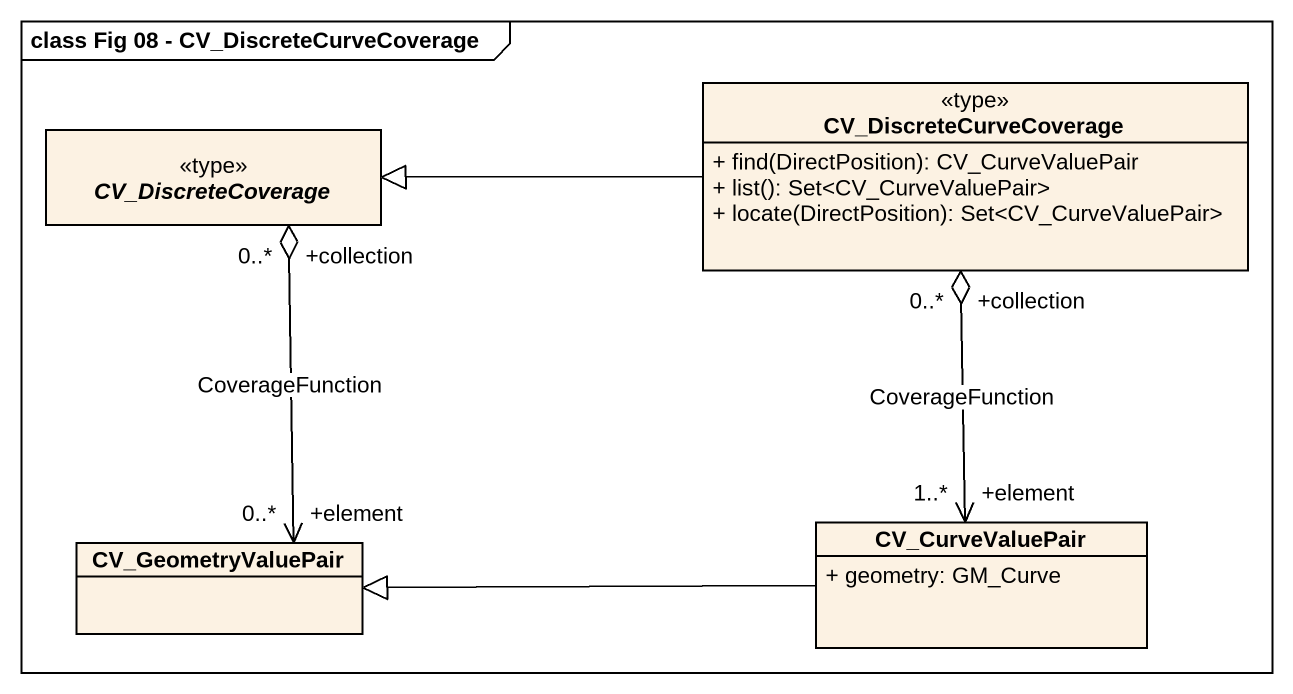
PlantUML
@startuml
mainframe class Fig 08 - CV_DiscreteCurveCoverage
hide circle
hide empty members
skinparam classAttributeIconSize 0
abstract class CV_DiscreteCoverage <<type>>
class CV_DiscreteCurveCoverage <<type>> {
  + find(DirectPosition): CV_CurveValuePair
  + list(): Set<CV_CurveValuePair>
  + locate(DirectPosition): Set<CV_CurveValuePair>
}
class CV_GeometryValuePair
class CV_CurveValuePair {
  + geometry: GM_Curve
}
CV_DiscreteCurveCoverage -left-|> CV_DiscreteCoverage
CV_GeometryValuePair "+element\n0..*" <-up-o "+collection\n0..*" CV_DiscreteCoverage : CoverageFunction
CV_CurveValuePair "+element\n1..*" <-up-o "+collection\n0..*" CV_DiscreteCurveCoverage : CoverageFunction
CV_CurveValuePair -left-|> CV_GeometryValuePair
@enduml
